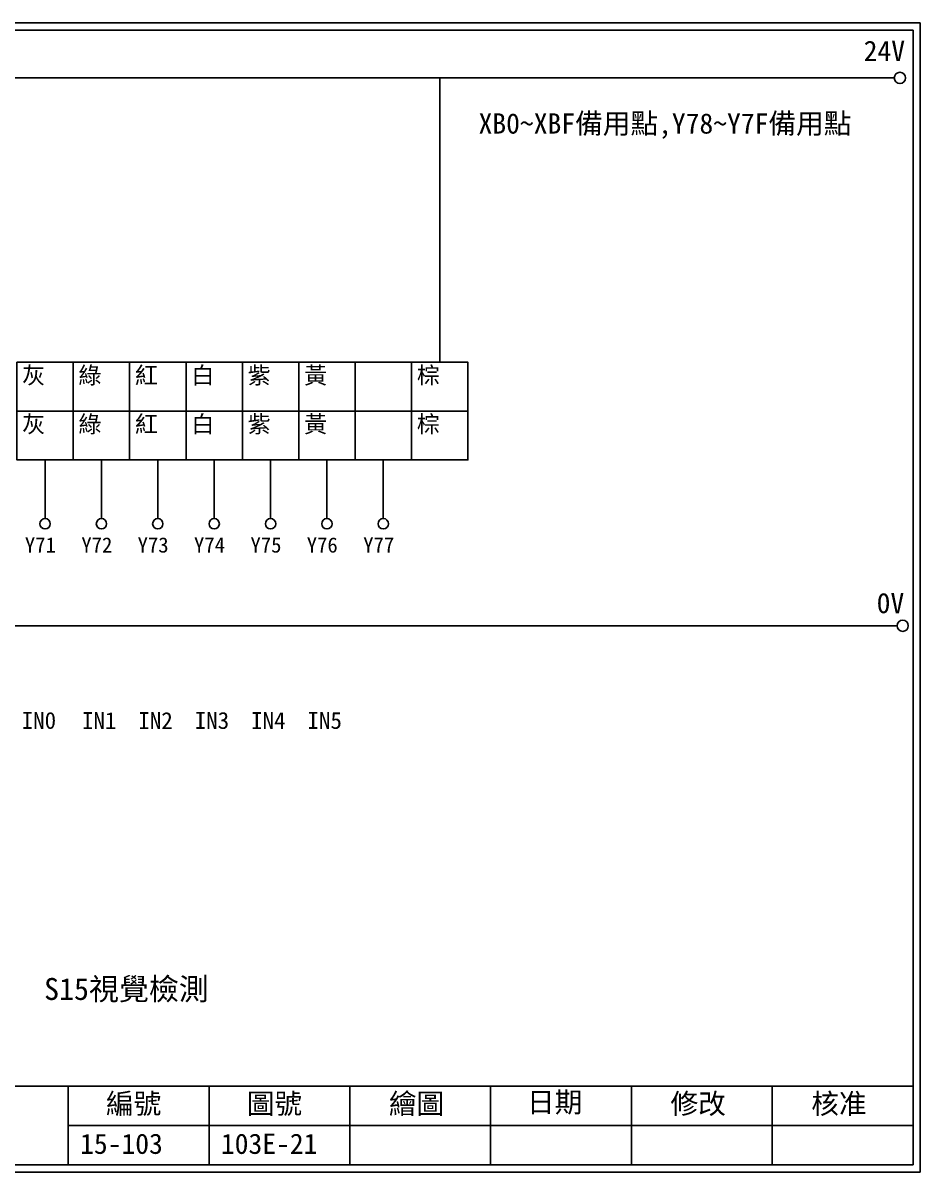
# Model space of a CAD drawing. Extents: x 627 to 914, y 3 to 207.
# Drawn here: x 754.9 to 914.2, y 3 to 207 of the extents above; entities that cross this region are included whole.
import ezdxf

# ---------------------------------------------------------------- set-up
doc = ezdxf.new("R2010")
doc.units = 0
doc.layers.get('0').update_dxf_attribs({"linetype": 'CONTINUOUS'})
doc.layers.add('圖框層', color=7, linetype='CONTINUOUS')
doc.layers.add('標尺寸層', color=3, linetype='CONTINUOUS')
doc.styles.add('CNS', font='romanc.shx', dxfattribs={"bigfont": 'chineset.shx'})
doc.styles.add('STSL', font='kaiu.ttf')

msp = doc.modelspace()

# ---------------------------------------------------------------- linework, layer by layer
for p, q in [((758.84, 129.4), (758.84, 119)), ((768.85, 129.4), (768.85, 119)), ((778.86, 129.4), (778.86, 119)), ((788.87, 129.4), (788.87, 119)), ((798.88, 129.4), (798.88, 119)), ((808.89, 129.4), (808.89, 119)), ((818.9, 129.4), (818.9, 119))]:
    msp.add_line(p, q)
for points in [[(753.84, 146.73), (763.85, 146.73), (763.85, 138.07), (753.84, 138.07)], [(763.85, 146.73), (773.86, 146.73), (773.86, 138.07), (763.85, 138.07)], [(773.86, 146.73), (783.87, 146.73), (783.87, 138.07), (773.86, 138.07)], [(783.87, 146.73), (793.88, 146.73), (793.88, 138.07), (783.87, 138.07)], [(793.88, 146.73), (803.89, 146.73), (803.89, 138.07), (793.88, 138.07)], [(803.89, 146.73), (813.9, 146.73), (813.9, 138.07), (803.89, 138.07)], [(813.9, 146.73), (823.91, 146.73), (823.91, 138.07), (813.9, 138.07)], [(823.91, 146.73), (833.92, 146.73), (833.92, 138.07), (823.91, 138.07)], [(753.84, 138.07), (763.85, 138.07), (763.85, 129.4), (753.84, 129.4)], [(763.85, 138.07), (773.86, 138.07), (773.86, 129.4), (763.85, 129.4)], [(773.86, 138.07), (783.87, 138.07), (783.87, 129.4), (773.86, 129.4)], [(783.87, 138.07), (793.88, 138.07), (793.88, 129.4), (783.87, 129.4)], [(793.88, 138.07), (803.89, 138.07), (803.89, 129.4), (793.88, 129.4)], [(803.89, 138.07), (813.9, 138.07), (813.9, 129.4), (803.89, 129.4)], [(813.9, 138.07), (823.91, 138.07), (823.91, 129.4), (813.9, 129.4)], [(823.91, 138.07), (833.92, 138.07), (833.92, 129.4), (823.91, 129.4)]]:
    msp.add_lwpolyline(points, close=True)
for centre in [(910.63, 197.22), (911.12, 99.96)]:
    msp.add_circle(centre, 1)
at = {"layer": '圖框層', "color": 7}
for p, q in [((914.2, 206.97), (627.2, 206.97)), ((914.2, 3), (914.2, 206.97)), ((912.95, 205.72), (628.45, 205.72)), ((912.95, 4.25), (912.95, 205.72)), ((628.45, 18.25), (912.95, 18.25)), ((762.95, 4.25), (762.95, 18.25)), ((787.95, 4.25), (787.95, 18.25)), ((812.95, 4.25), (812.95, 18.25)), ((837.95, 4.25), (837.95, 18.25)), ((862.95, 4.25), (862.95, 18.25)), ((887.95, 4.25), (887.95, 18.25)), ((762.95, 11.25), (912.95, 11.25)), ((628.45, 4.25), (912.95, 4.25)), ((627.2, 3), (914.2, 3))]:
    msp.add_line(p, q, dxfattribs=at)
at = {"layer": '標尺寸層', "color": 7}
for p, q in [((632.04, 197.22), (909.63, 197.22)), ((632.25, 99.96), (910.12, 99.96))]:
    msp.add_line(p, q, dxfattribs=at)
at = {"layer": '標尺寸層'}
msp.add_line((828.91, 146.73), (828.91, 197.22), dxfattribs=at)
at = {"layer": '標尺寸層', "color": 7}
for centre in [(758.84, 118.08), (768.85, 118.08), (778.86, 118.08), (788.87, 118.08), (798.88, 118.08), (808.89, 118.08), (818.9, 118.08)]:
    msp.add_circle(centre, 0.92, dxfattribs=at)

# ---------------------------------------------------------------- texts
at = {"char_height": 3, "width": 8.2913, "attachment_point": 1}
for s, insert in [('{\\fPMingLiU|b0|i0|c136|p18;灰}', (754.77, 145.93)), ('{\\fPMingLiU|b0|i0|c136|p18;綠}', (764.78, 145.93)), ('{\\fPMingLiU|b0|i0|c136|p18;紅}', (774.79, 145.93)), ('{\\fPMingLiU|b0|i0|c136|p18;白}', (784.8, 145.93)), ('{\\fPMingLiU|b0|i0|c136|p18;紫}', (794.81, 145.93)), ('{\\fPMingLiU|b0|i0|c136|p18;黃}', (804.82, 145.93)), ('{\\fPMingLiU|b0|i0|c136|p18;棕}', (824.84, 145.93)), ('{\\fPMingLiU|b0|i0|c136|p18;灰}', (754.77, 137.27)), ('{\\fPMingLiU|b0|i0|c136|p18;綠}', (764.78, 137.27)), ('{\\fPMingLiU|b0|i0|c136|p18;紅}', (774.79, 137.27)), ('{\\fPMingLiU|b0|i0|c136|p18;白}', (784.8, 137.27)), ('{\\fPMingLiU|b0|i0|c136|p18;紫}', (794.81, 137.27)), ('{\\fPMingLiU|b0|i0|c136|p18;黃}', (804.82, 137.27)), ('{\\fPMingLiU|b0|i0|c136|p18;棕}', (824.84, 137.27))]:
    msp.add_mtext(s, dxfattribs=dict(at, insert=insert))
at = {"layer": '圖框層', "color": 4, "style": 'STSL'}
for s, height, p in [('24V', 3.6, (904.19, 200.22)), ('XB0~XBF備用點,Y78~Y7F備用點', 3.6, (835.81, 187.33)), ('Y71', 2.7, (755.25, 112.96)), ('Y72', 2.7, (765.28, 112.96)), ('Y73', 2.7, (775.27, 112.96)), ('Y74', 2.7, (785.28, 112.96)), ('Y75', 2.7, (795.31, 112.96)), ('Y76', 2.7, (805.3, 112.96)), ('Y77', 2.7, (815.33, 112.96)), ('0V', 3.6, (906.5, 102.2)), ('編號', 3.6, (769.66, 13.34)), ('圖號', 3.6, (794.66, 13.34)), ('繪圖', 3.6, (819.89, 13.34)), ('日期', 3.6, (844.41, 13.59)), ('修改', 3.6, (869.89, 13.34)), ('核准', 3.6, (894.89, 13.34)), ('15-103', 3.6, (765.06, 6.22)), ('103E-21', 3.6, (790.06, 6.22))]:
    msp.add_text(s, height=height, dxfattribs=at).set_placement(p)
at = {"layer": '標尺寸層', "color": 7, "attachment_point": 5, "style": 'CNS'}
for s, insert, char_height, width in [('{\\fDFKai-SB|b0|i0|c136|p65;IN0}', (757.74, 83.14), 3, 1.8888), ('{\\fDFKai-SB|b0|i0|c136|p65;IN1}', (768.45, 83.14), 3, 1.8888), ('{\\fDFKai-SB|b0|i0|c136|p65;IN2}', (778.46, 83.14), 3, 1.8888), ('{\\fDFKai-SB|b0|i0|c136|p65;IN3}', (788.47, 83.14), 3, 1.8888), ('{\\fDFKai-SB|b0|i0|c136|p65;IN4}', (798.48, 83.14), 3, 1.8888), ('{\\fDFKai-SB|b0|i0|c136|p65;IN5}', (808.49, 83.14), 3, 1.8888), ('{\\fDFKai-SB|b0|i0|c136|p65;S15視覺檢測}', (773.29, 35.27), 3.9, 37.7353)]:
    msp.add_mtext(s, dxfattribs=dict(at, insert=insert, char_height=char_height, width=width))

doc.saveas('drawing.dxf')
